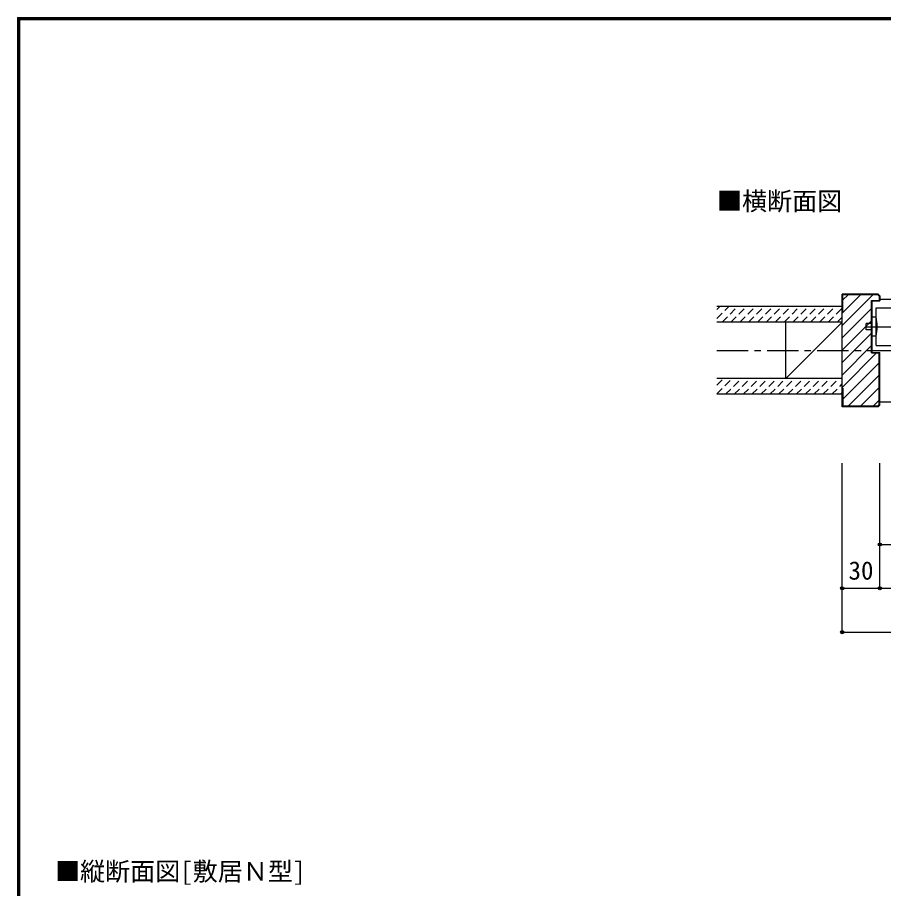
# Model space of a CAD drawing. Units: millimetres, scale not verified. Extents: x -973 to 977, y -718 to 696.
# Drawn here: x -973 to -282, y 0 to 696 of the extents above; entities that cross this region are included whole.
import ezdxf
from ezdxf.enums import TextEntityAlignment as Align

# ---------------------------------------------------------------- set-up
doc = ezdxf.new("R2010")
doc.units = ezdxf.units.MM
doc.header["$LTSCALE"] = 5
doc.header["$PDMODE"] = 32
doc.header["$PDSIZE"] = 2.5
doc.linetypes.add('CHAIN1', pattern=[8, 5, -1, 1, -1])
doc.linetypes.add('DASHED1', pattern=[1.8, 1.2, -0.6])
for name, color, linetype in [('0-1_通り芯', 4, 'CHAIN1'), ('0-2_柱', 3, 'Continuous'), ('0-3_仕上げ', 2, 'Continuous'), ('0-4_枠', 3, 'Continuous'), ('0-6_扉', 6, 'Continuous'), ('0-7_金物', 7, 'Continuous'), ('0-A_文字', 7, 'Continuous'), ('0-B_寸法', 7, 'Continuous'), ('0-C_ハッチ', 4, 'DASHED1'), ('F-1_枠', 6, 'Continuous')]:
    doc.layers.add(name, color=color, linetype=linetype)
doc.styles.add('ＭＳ ゴシック', font='')
doc.styles.get('ＭＳ ゴシック').set_extended_font_data('MS Gothic')

msp = doc.modelspace()

# ---------------------------------------------------------------- linework, layer by layer
at = {"layer": '0-1_通り芯'}
for p, q in [((-295.847, 449), (296.153, 449)), ((-414.847, 430), (415.153, 430))]:
    msp.add_line(p, q, dxfattribs=at)
at = {"layer": '0-2_柱', "color": 7}
msp.add_line((-359.847, 407.5), (-314.847, 452.5), dxfattribs=at)
at = {"layer": '0-2_柱'}
for p, q in [((-359.847, 407.5), (-359.847, 452.5)), ((-314.847, 407.5), (-314.847, 452.5))]:
    msp.add_line(p, q, dxfattribs=at)
at = {"layer": '0-3_仕上げ'}
for p, q in [((-314.847, 465), (-414.847, 465)), ((-314.847, 452.5), (-414.847, 452.5)), ((-314.847, 407.5), (-414.847, 407.5)), ((-314.847, 395), (-414.847, 395))]:
    msp.add_line(p, q, dxfattribs=at)
at = {"layer": '0-4_枠'}
for p, q in [((-314.847, 385), (-314.847, 475)), ((-286.261, 475), (-314.847, 475)), ((-314.347, 460), (-314.347, 474.5)), ((-286.468, 474.5), (-314.347, 474.5)), ((-286.468, 474.5), (-285.347, 473.379)), ((-284.847, 473.586), (-286.261, 475)), ((-285.347, 473.379), (-285.347, 470)), ((-284.847, 473.586), (-284.847, 469.5)), ((-291.347, 428), (-291.347, 470)), ((-291.347, 470), (-285.347, 470)), ((-290.847, 428.5), (-290.847, 469.5)), ((-290.847, 469.5), (-284.847, 469.5)), ((-314.347, 460), (-314.847, 460)), ((-291.347, 428), (-285.347, 428)), ((-290.847, 428.5), (-284.847, 428.5)), ((-285.347, 386.914), (-285.347, 428)), ((-284.847, 386.414), (-284.847, 428.5)), ((-314.347, 400), (-314.847, 400)), ((-314.347, 400), (-314.347, 385.5)), ((-286.261, 385), (-314.847, 385)), ((-286.761, 385.5), (-314.347, 385.5)), ((-285.347, 386.914), (-286.761, 385.5)), ((-286.261, 385), (-284.847, 386.414))]:
    msp.add_line(p, q, dxfattribs=at)
at = {"layer": '0-4_枠', "color": 4}
for p, q in [((-284.847, 471), (-160.597, 471)), ((-284.847, 389), (-160.597, 389))]:
    msp.add_line(p, q, dxfattribs=at)
at = {"layer": '0-6_扉'}
for p, q in [((-287.847, 434), (-287.847, 464)), ((-287.847, 464), (-160.597, 464)), ((-287.847, 434), (-160.597, 434))]:
    msp.add_line(p, q, dxfattribs=at)
at = {"layer": '0-7_金物'}
for p, q in [((-287.847, 456.5), (-290.847, 456.5)), ((-290.847, 441.5), (-290.847, 456.5)), ((-290.847, 451.5), (-295.847, 451.5)), ((-295.847, 446.5), (-295.847, 451.5)), ((-290.847, 446.5), (-295.847, 446.5)), ((-287.847, 441.5), (-290.847, 441.5))]:
    msp.add_line(p, q, dxfattribs=at)
msp.add_arc((-318.298, 449), 31.361, 346.16371, 13.83632, dxfattribs=at)
at = {"layer": '0-B_寸法', "color": 4}
for p, q in [((-314.847, 205.167), (-314.847, 340.167)), ((-284.847, 275.167), (-284.847, 340.167)), ((-284.847, 240.167), (-284.847, 340.167)), ((-284.847, 275.167), (-13.347, 275.167)), ((-314.847, 240.167), (315.153, 240.167)), ((-314.847, 205.167), (315.153, 205.167))]:
    msp.add_line(p, q, dxfattribs=at)
at = {"layer": '0-B_寸法'}
for p in [(-284.847, 275.167), (-314.847, 240.167), (-284.847, 240.167), (-314.847, 205.167)]:
    msp.add_point(p, dxfattribs=at)
at = {"layer": '0-C_ハッチ', "linetype": 'Continuous'}
for p, q in [((-314.847, 450.018), (-290.365, 474.5)), ((-314.347, 470.317), (-310.164, 474.5)), ((-314.347, 460.418), (-300.265, 474.5)), ((-314.847, 440.119), (-291.347, 463.619)), ((-314.847, 430.219), (-291.347, 453.719)), ((-314.847, 420.32), (-291.347, 443.82)), ((-314.847, 410.42), (-291.347, 433.92)), ((-314.847, 400.521), (-287.368, 428)), ((-314.347, 391.121), (-285.347, 420.121)), ((-310.069, 385.5), (-285.347, 410.222)), ((-300.169, 385.5), (-285.347, 400.322)), ((-290.27, 385.5), (-285.347, 390.423))]:
    msp.add_line(p, q, dxfattribs=at)
at = {"layer": '0-C_ハッチ'}
for p, q in [((-414.847, 455.53), (-405.377, 465)), ((-414.847, 462.601), (-412.448, 465)), ((-410.806, 452.5), (-398.306, 465)), ((-403.735, 452.5), (-391.235, 465)), ((-396.664, 452.5), (-384.164, 465)), ((-389.592, 452.5), (-377.092, 465)), ((-382.521, 452.5), (-370.021, 465)), ((-375.45, 452.5), (-362.95, 465)), ((-368.379, 452.5), (-355.879, 465)), ((-361.308, 452.5), (-348.808, 465)), ((-354.237, 452.5), (-341.737, 465)), ((-347.166, 452.5), (-334.666, 465)), ((-340.095, 452.5), (-327.595, 465)), ((-333.024, 452.5), (-320.524, 465)), ((-325.953, 452.5), (-314.847, 463.606)), ((-318.882, 452.5), (-314.847, 456.535)), ((-414.847, 395.322), (-402.669, 407.5)), ((-414.847, 402.393), (-409.74, 407.5)), ((-408.098, 395), (-395.598, 407.5)), ((-401.026, 395), (-388.526, 407.5)), ((-393.955, 395), (-381.455, 407.5)), ((-386.884, 395), (-374.384, 407.5)), ((-379.813, 395), (-367.313, 407.5)), ((-372.742, 395), (-360.242, 407.5)), ((-365.671, 395), (-353.171, 407.5)), ((-358.6, 395), (-346.1, 407.5)), ((-351.529, 395), (-339.029, 407.5)), ((-344.458, 395), (-331.958, 407.5)), ((-337.387, 395), (-324.887, 407.5)), ((-330.316, 395), (-317.816, 407.5)), ((-323.245, 395), (-314.847, 403.398)), ((-316.174, 395), (-314.847, 396.327))]:
    msp.add_line(p, q, dxfattribs=at)
at = {"layer": 'F-1_枠'}
for p, q in [((-973.347, 695.833), (-973.347, -700.833)), ((-973.347, 695.833), (976.653, 695.833)), ((-972.514, 695.833), (-972.514, -700.833)), ((-971.68, 695.833), (-971.68, -700.833)), ((-973.347, 695), (976.653, 695)), ((-973.347, 694.167), (976.653, 694.167))]:
    msp.add_line(p, q, dxfattribs=at)

# ---------------------------------------------------------------- texts
at = {"layer": '0-A_文字', "style": 'ＭＳ ゴシック'}
for s, p in [('■横断面図', (-414.847, 537.5)), ('■縦断面図[敷居Ｎ型]', (-943.333, 2.5))]:
    msp.add_text(s, height=14.66, dxfattribs=at).set_placement(p, align=Align.BOTTOM_LEFT)
at = {"layer": '0-B_寸法', "style": 'ＭＳ ゴシック'}
msp.add_text('30', height=14.66, dxfattribs=at).set_placement((-309.847, 242.667), align=Align.BOTTOM_LEFT)

doc.saveas('drawing.dxf')
